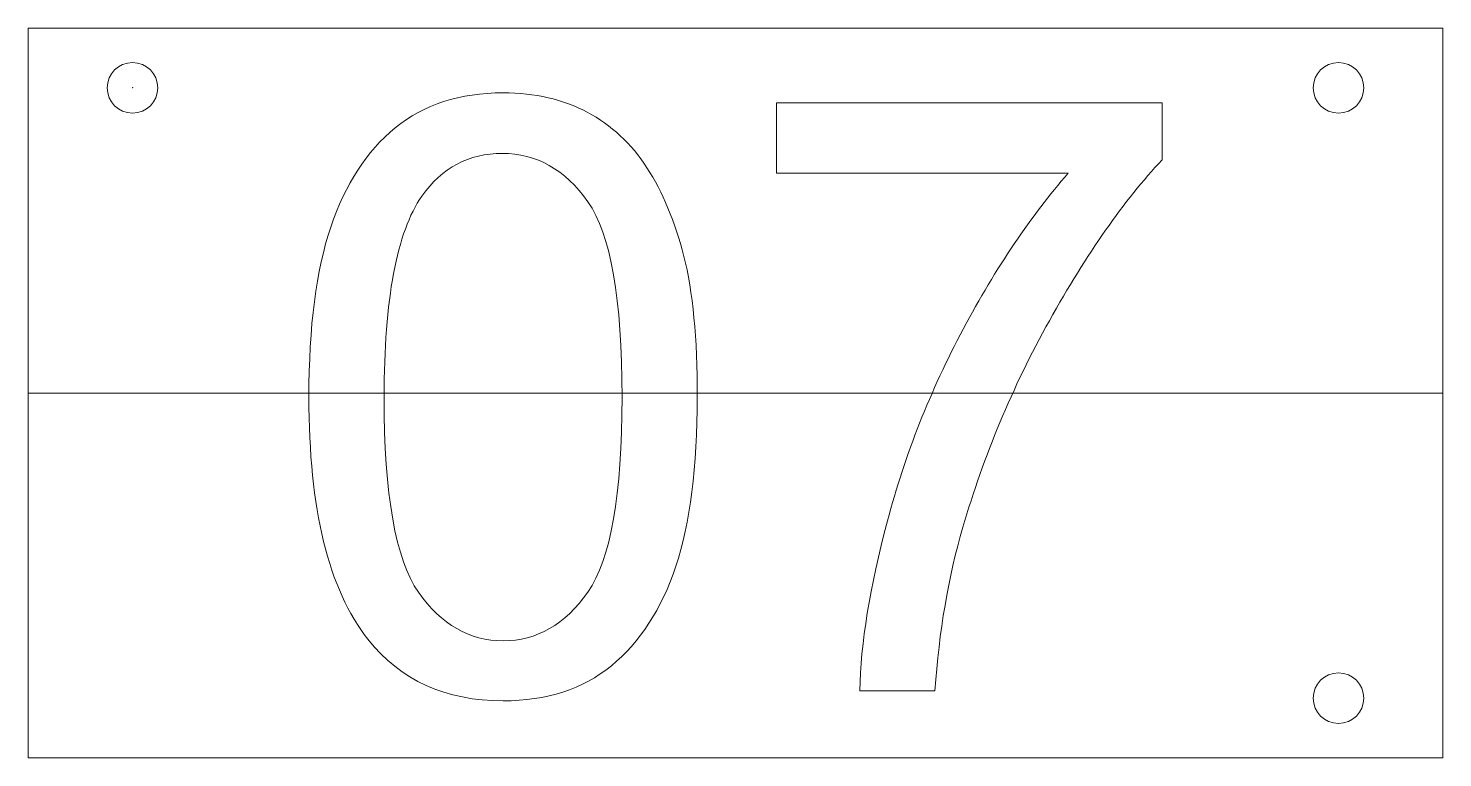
# Model space of a CAD drawing. Header units: millimetres. Extents: x 0 to 95, y -49 to 0.
import ezdxf
from ezdxf.lldxf.tags import DXFTag

# ---------------------------------------------------------------- set-up
doc = ezdxf.new("R2010")
doc.units = ezdxf.units.MM
doc.layers.add('1', color=7, linetype='Continuous', true_color=0xffffff)
doc.layers.add('61', color=7, linetype='Continuous', true_color=0xffffff)
tags = doc.linetypes.add('PHANTOM', pattern=[50.5, 18, -6.5, 6.5, -6.5, 6.5, -6.5]).pattern_tags.tags
tags[14:15] = [DXFTag(74, 4), DXFTag(75, 0), DXFTag(340, '0'), DXFTag(46, 0.0), DXFTag(50, 0.0), DXFTag(44, 0.0), DXFTag(45, 0.0)]
tags[12:13] = [DXFTag(74, 4), DXFTag(75, 0), DXFTag(340, '0'), DXFTag(46, 0.0), DXFTag(50, 0.0), DXFTag(44, 0.0), DXFTag(45, 0.0)]
tags[10:11] = [DXFTag(74, 4), DXFTag(75, 0), DXFTag(340, '0'), DXFTag(46, 0.0), DXFTag(50, 0.0), DXFTag(44, 0.0), DXFTag(45, 0.0)]
tags[8:9] = [DXFTag(74, 4), DXFTag(75, 0), DXFTag(340, '0'), DXFTag(46, 0.0), DXFTag(50, 0.0), DXFTag(44, 0.0), DXFTag(45, 0.0)]
tags[6:7] = [DXFTag(74, 4), DXFTag(75, 0), DXFTag(340, '0'), DXFTag(46, 0.0), DXFTag(50, 0.0), DXFTag(44, 0.0), DXFTag(45, 0.0)]
tags[4:5] = [DXFTag(74, 4), DXFTag(75, 0), DXFTag(340, '0'), DXFTag(46, 0.0), DXFTag(50, 0.0), DXFTag(44, 0.0), DXFTag(45, 0.0)]

msp = doc.modelspace()

# ---------------------------------------------------------------- linework, layer by layer
at = {"layer": '1', "color": 252, "linetype": 'Continuous', "lineweight": 13}
for p, q in [((0, -49), (0, 0)), ((0, -49), (0, 0)), ((0, 0), (95, 0)), ((0, 0), (95, 0)), ((95, 0), (95, -49)), ((95, 0), (95, -49)), ((95, -49), (0, -49)), ((95, -49), (0, -49))]:
    msp.add_line(p, q, dxfattribs=at)
at = {"layer": '1', "color": 163, "linetype": 'Continuous', "lineweight": 18}
for p, q in [((0, 0), (95, 0)), ((0, -49), (0, 0)), ((95, 0), (95, -49)), ((95, -49), (0, -49))]:
    msp.add_line(p, q, dxfattribs=at)
at = {"layer": '1', "color": 163, "linetype": 'PHANTOM', "lineweight": 18}
msp.add_line((0, -24.5), (95, -24.5), dxfattribs=at)
at = {"layer": '1', "color": 252, "linetype": 'Continuous', "lineweight": 13}
for centre in [(7, -4), (7, -4), (88, -4), (88, -4), (88, -45), (88, -45)]:
    msp.add_circle(centre, 1.7, dxfattribs=at)
for points, knots in [([(20.314, -13.356), (21.288, -10.475), (22.731, -8.253), (26.567, -5.122), (28.981, -4.336), (34.04, -4.336), (35.919, -4.776), (39.164, -6.497), (40.498, -7.741), (42.609, -10.999), (43.428, -12.982), (44.639, -17.661), (44.934, -20.813), (44.934, -29.464), (44.456, -33.255), (42.528, -39.024), (41.084, -41.247), (37.248, -44.394), (34.826, -45.179), (28.04, -45.179), (25.008, -43.807), (20.166, -37.706), (18.848, -32.288), (18.848, -20.043), (19.34, -16.237), (20.314, -13.356)], [0, 0, 0, 0, 0.091571, 0.091571, 0.182907, 0.182907, 0.250127, 0.250127, 0.317205, 0.317205, 0.384284, 0.384284, 0.451419, 0.451419, 0.5309, 0.5309, 0.610651, 0.610651, 0.690199, 0.690199, 0.794856, 0.794856, 0.92074, 0.92074, 1, 1, 1, 1]), ([(20.314, -13.356), (19.34, -16.237), (18.848, -20.043), (18.848, -32.288), (20.166, -37.706), (25.008, -43.807), (28.04, -45.179), (34.826, -45.179), (37.248, -44.394), (41.084, -41.247), (42.528, -39.024), (44.456, -33.255), (44.934, -29.464), (44.934, -20.813), (44.639, -17.661), (43.428, -12.982), (42.609, -10.999), (40.498, -7.741), (39.164, -6.497), (35.919, -4.776), (34.04, -4.336), (28.981, -4.336), (26.567, -5.122), (22.731, -8.253), (21.288, -10.475), (20.314, -13.356)], [0, 0, 0, 0, 0.07926, 0.07926, 0.205144, 0.205144, 0.309801, 0.309801, 0.389349, 0.389349, 0.4691, 0.4691, 0.548581, 0.548581, 0.615716, 0.615716, 0.682795, 0.682795, 0.749873, 0.749873, 0.817093, 0.817093, 0.908429, 0.908429, 1, 1, 1, 1]), ([(26.436, -11.269), (27.786, -9.362), (29.587, -8.404), (34.13, -8.404), (36.045, -9.485), (39.119, -13.817), (39.884, -18.193), (39.884, -31.322), (39.123, -35.685), (36.045, -40.056), (34.146, -41.144), (29.636, -41.144), (27.746, -40.056), (26.207, -37.887)], [0, 0, 0, 0, 0.164766, 0.164766, 0.332528, 0.332528, 0.499869, 0.499869, 0.666378, 0.666378, 0.832886, 0.832886, 1, 1, 1, 1]), ([(26.207, -37.887), (27.746, -40.056), (29.636, -41.144), (34.146, -41.144), (36.045, -40.056), (39.123, -35.685), (39.884, -31.322), (39.884, -18.193), (39.119, -13.817), (36.045, -9.485), (34.13, -8.404), (29.587, -8.404), (27.786, -9.362), (26.436, -11.269)], [0, 0, 0, 0, 0.167114, 0.167114, 0.333622, 0.333622, 0.500131, 0.500131, 0.667472, 0.667472, 0.835234, 0.835234, 1, 1, 1, 1]), ([(60.895, -44.5), (61.173, -40.514), (61.795, -36.855), (64.168, -28.767), (66.076, -24.136), (71.083, -15.152), (73.606, -11.547), (76.152, -8.838)], [0, 0, 0, 0, 0.261033, 0.261033, 0.630659, 0.630659, 1, 1, 1, 1]), ([(76.152, -8.838), (73.606, -11.547), (71.083, -15.152), (66.076, -24.136), (64.168, -28.767), (61.795, -36.855), (61.173, -40.514), (60.895, -44.5)], [0, 0, 0, 0, 0.369341, 0.369341, 0.738967, 0.738967, 1, 1, 1, 1]), ([(55.853, -44.5), (55.902, -41.357), (56.518, -37.549), (58.889, -28.638), (60.587, -24.342), (65.004, -16.065), (67.353, -12.579), (69.849, -9.738)], [0, 0, 0, 0, 0.33268, 0.33268, 0.666083, 0.666083, 1, 1, 1, 1]), ([(69.849, -9.738), (67.353, -12.579), (65.004, -16.065), (60.587, -24.342), (58.889, -28.638), (56.518, -37.549), (55.902, -41.357), (55.853, -44.5)], [0, 0, 0, 0, 0.333917, 0.333917, 0.66732, 0.66732, 1, 1, 1, 1]), ([(26.207, -37.887), (24.668, -35.709), (23.899, -31.339), (23.899, -18.21), (24.742, -13.708), (26.436, -11.269)], [0, 0, 0, 0, 0.5, 0.5, 1, 1, 1, 1]), ([(26.436, -11.269), (24.742, -13.708), (23.899, -18.21), (23.899, -31.339), (24.668, -35.709), (26.207, -37.887)], [0, 0, 0, 0, 0.5, 0.5, 1, 1, 1, 1])]:
    msp.add_open_spline(points, degree=3, knots=knots, dxfattribs=at)
at = {"layer": '1', "color": 163, "linetype": 'Continuous', "lineweight": 18}
for points, knots in [([(20.314, -13.356), (19.34, -16.237), (18.848, -20.043), (18.848, -32.288), (20.166, -37.706), (25.008, -43.807), (28.04, -45.179), (34.826, -45.179), (37.248, -44.394), (41.084, -41.247), (42.528, -39.024), (44.456, -33.255), (44.934, -29.464), (44.934, -20.813), (44.639, -17.661), (43.428, -12.982), (42.609, -10.999), (40.498, -7.741), (39.164, -6.497), (35.919, -4.776), (34.04, -4.336), (28.981, -4.336), (26.567, -5.122), (22.731, -8.253), (21.288, -10.475), (20.314, -13.356)], [0, 0, 0, 0, 0.07926, 0.07926, 0.205144, 0.205144, 0.309801, 0.309801, 0.389349, 0.389349, 0.4691, 0.4691, 0.548581, 0.548581, 0.615716, 0.615716, 0.682795, 0.682795, 0.749873, 0.749873, 0.817093, 0.817093, 0.908429, 0.908429, 1, 1, 1, 1]), ([(50.254, -5.016), (50.254, -6.59), (50.254, -8.164), (50.254, -9.738), (56.786, -9.738), (63.317, -9.738), (69.849, -9.738), (67.353, -12.579), (65.004, -16.065), (60.587, -24.342), (58.889, -28.638), (56.518, -37.549), (55.902, -41.357), (55.853, -44.5), (57.533, -44.5), (59.214, -44.5), (60.895, -44.5), (61.173, -40.514), (61.795, -36.855), (64.168, -28.767), (66.076, -24.136), (71.083, -15.152), (73.606, -11.547), (76.152, -8.838), (76.152, -7.564), (76.152, -6.29), (76.152, -5.016), (67.519, -5.016), (58.887, -5.016), (50.254, -5.016)], [0, 0, 0, 0, 0.033634, 0.033634, 0.033634, 0.173184, 0.173184, 0.173184, 0.263289, 0.263289, 0.353255, 0.353255, 0.443026, 0.443026, 0.443026, 0.478801, 0.478801, 0.478801, 0.558085, 0.558085, 0.670353, 0.670353, 0.782534, 0.782534, 0.782534, 0.810503, 0.810503, 0.810503, 1, 1, 1, 1]), ([(26.207, -37.887), (24.668, -35.709), (23.899, -31.339), (23.899, -18.21), (24.742, -13.708), (26.436, -11.269), (27.786, -9.362), (29.587, -8.404), (34.13, -8.404), (36.045, -9.485), (39.119, -13.817), (39.884, -18.193), (39.884, -31.322), (39.123, -35.685), (36.045, -40.056), (34.146, -41.144), (29.636, -41.144), (27.746, -40.056), (26.207, -37.887)], [0, 0, 0, 0, 0.207232, 0.207232, 0.414463, 0.414463, 0.414463, 0.51094, 0.51094, 0.60917, 0.60917, 0.707155, 0.707155, 0.804652, 0.804652, 0.902149, 0.902149, 1, 1, 1, 1])]:
    msp.add_open_spline(points, degree=3, knots=knots, dxfattribs=at)
at = {"layer": '1', "color": 252, "linetype": 'Continuous', "lineweight": 13}
for points in [[(50.254, -9.738), (50.254, -8.164), (50.254, -6.59), (50.254, -5.016)], [(50.254, -5.016), (58.887, -5.016), (67.519, -5.016), (76.152, -5.016)], [(76.152, -5.016), (67.519, -5.016), (58.887, -5.016), (50.254, -5.016)], [(50.254, -5.016), (50.254, -6.59), (50.254, -8.164), (50.254, -9.738)], [(76.152, -5.016), (76.152, -6.29), (76.152, -7.564), (76.152, -8.838)], [(76.152, -8.838), (76.152, -7.564), (76.152, -6.29), (76.152, -5.016)], [(69.849, -9.738), (63.317, -9.738), (56.786, -9.738), (50.254, -9.738)], [(50.254, -9.738), (56.786, -9.738), (63.317, -9.738), (69.849, -9.738)], [(55.853, -44.5), (57.533, -44.5), (59.214, -44.5), (60.895, -44.5)], [(60.895, -44.5), (59.214, -44.5), (57.533, -44.5), (55.853, -44.5)]]:
    msp.add_open_spline(points, degree=3, dxfattribs=at)
at = {"layer": '1', "color": 163, "linetype": 'Continuous', "lineweight": 18}
msp.add_point((7, -4), dxfattribs=at)
at = {"layer": '61', "color": 43, "linetype": 'Continuous', "lineweight": 18}
msp.add_point((0, 0), dxfattribs=at)

doc.saveas('drawing.dxf')
